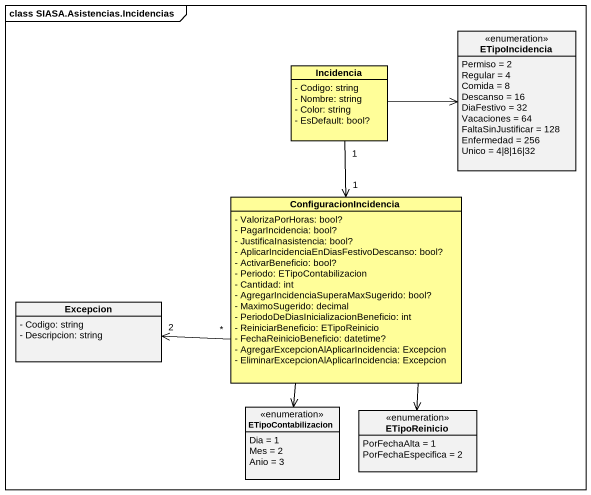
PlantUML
@startuml
mainframe class SIASA.Asistencias.Incidencias
hide circle
hide empty members
skinparam classAttributeIconSize 0
enum ETipoIncidencia {
  Permiso = 2
  Regular = 4
  Comida = 8
  Descanso = 16
  DiaFestivo = 32
  Vacaciones = 64
  FaltaSinJustificar = 128
  Enfermedad = 256
  Unico = 4|8|16|32
}
class Incidencia #FFFE99 {
  - Codigo: string
  - Nombre: string
  - Color: string
  - EsDefault: bool?
}
class ConfiguracionIncidencia #FFFE99 {
  - ValorizaPorHoras: bool?
  - PagarIncidencia: bool?
  - JustificaInasistencia: bool?
  - AplicarIncidenciaEnDiasFestivoDescanso: bool?
  - ActivarBeneficio: bool?
  - Periodo: ETipoContabilizacion
  - Cantidad: int
  - AgregarIncidenciaSuperaMaxSugerido: bool?
  - MaximoSugerido: decimal
  - PeriodoDeDiasInicializacionBeneficio: int
  - ReiniciarBeneficio: ETipoReinicio
  - FechaReinicioBeneficio: datetime?
  - AgregarExcepcionAlAplicarIncidencia: Excepcion
  - EliminarExcepcionAlAplicarIncidencia: Excepcion
}
class Excepcion {
  - Codigo: string
  - Descripcion: string
}
enum ETipoContabilizacion {
  Dia = 1
  Mes = 2
  Anio = 3
}
enum ETipoReinicio {
  PorFechaAlta = 1
  PorFechaEspecifica = 2
}
Incidencia -right-> ETipoIncidencia
Incidencia "1" --> "1" ConfiguracionIncidencia
ConfiguracionIncidencia "*" -left-> "2" Excepcion
ConfiguracionIncidencia --> ETipoContabilizacion
ConfiguracionIncidencia --> ETipoReinicio
@enduml
